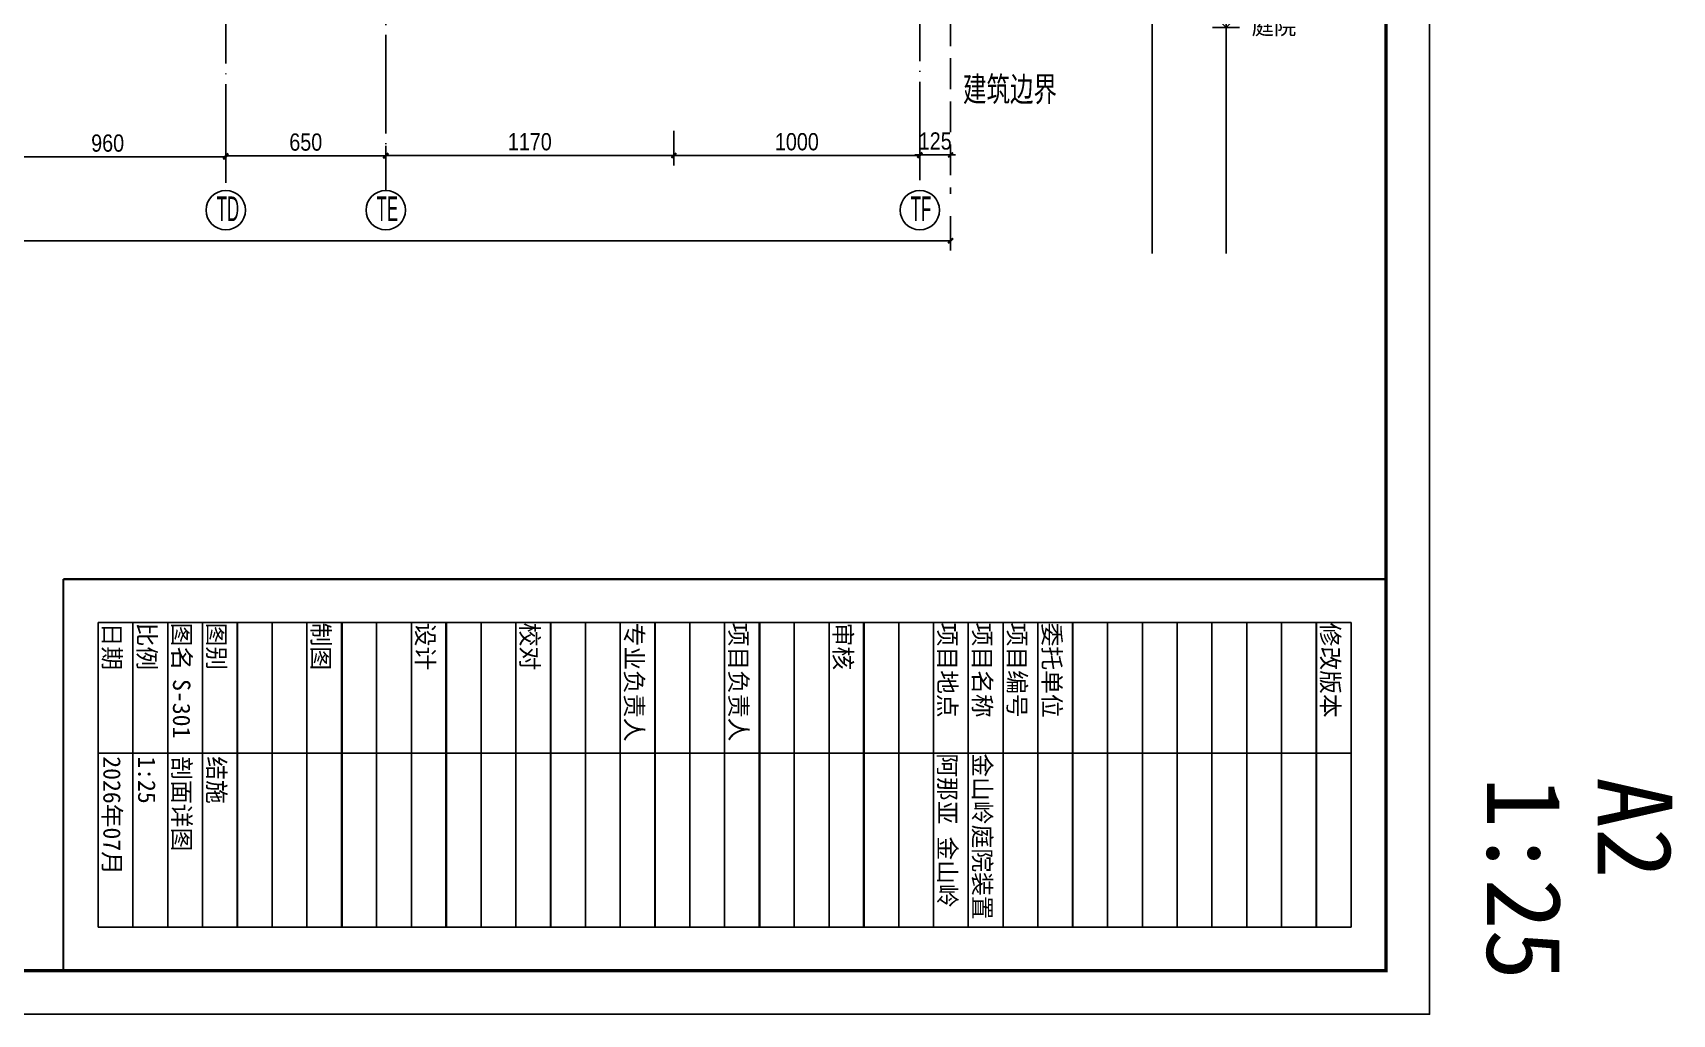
# Model space of a CAD drawing. Extents: x -40040 to 35635, y -182662 to -38118.
# Drawn here: x 178 to 6839, y -148622 to -144637 of the extents above; entities that cross this region are included whole.
import ezdxf
from ezdxf.enums import TextEntityAlignment as Align

# ---------------------------------------------------------------- set-up
doc = ezdxf.new("R2010")
doc.units = 0
doc.header["$LTSCALE"] = 1000
doc.header["$MEASUREMENT"] = 0
doc.linetypes.add('DASH', pattern=[0.35, 0.25, -0.1])
doc.linetypes.add('DOTE', pattern=[2.42, 2, -0.2, 0.02, -0.2])
for name, color, linetype in [('A-ANNO-DIMS', 6, 'Continuous'), ('A-ANNO-NOTE', 4, 'Continuous'), ('AXIS', 3, 'Continuous'), ('CABR-TK', 4, 'Continuous'), ('GL', 131, 'Continuous'), ('核对', 2, 'Continuous')]:
    doc.layers.add(name, color=color, linetype=linetype)
doc.layers.add('A-ANNO-NPLT', color=250, linetype='Continuous', plot=False)
doc.styles.add('DIM_T3', font='ARIALN.TTF')
doc.styles.add('EN', font='ARIALN.TTF')
doc.styles.add('TBLK-A1$0$EN', font='')
doc.styles.add('黑体', font='', dxfattribs={"width": 0.7})
doc.styles.get('TBLK-A1$0$EN').set_extended_font_data('SimSun')
doc.styles.get('黑体').set_extended_font_data('SimHei')
doc.dimstyles.new('_TCH_ARCH&&20', dxfattribs={"dimtxt": 70, "dimasz": 20, "dimexe": 40, "dimexo": 40, "dimgap": 20, "dimtad": 1, "dimdec": 0, "dimzin": 0, "dimdsep": 46, "dimtxsty": 'DIM_T3', "dimblk": 'ARCHTICK', "dimcen": 0.09, "dimclrd": 6, "dimclre": 6, "dimclrt": 6, "dimazin": 2, "dimtfac": 1, "dimtdec": 0, "dimtix": 1, "dimtmove": 2, "dimatfit": 3, "dimfxl": 100, "dimfxlon": 1, "dimtolj": 1, "dimtzin": 0, "dimarcsym": 0})

# ---------------------------------------------------------------- blocks, each defined once
blk = doc.blocks.new('alsidufhasdf')
at = {"layer": 'A-ANNO-NOTE'}
blk.add_line((-71369.3, -56095.3), (-70145.8, -56095.3), dxfattribs=at)
at = {"layer": 'A-ANNO-NOTE', "const_width": 12.5, "flags": 128}
blk.add_lwpolyline([(-69970.8, -65800.3), (-69970.8, -51475.3), (-80015.8, -51475.3), (-80015.8, -65800.3)], close=True, dxfattribs=at)
at = {"layer": 'A-ANNO-NOTE', "const_width": 8.75, "flags": 128}
blk.add_lwpolyline([(-71544.3, -56795.3), (-71544.3, -51475.3)], dxfattribs=at)
at = {"layer": 'A-ANNO-NOTE', "const_width": 8.75}
for points in [[(-71369.3, -51755.3), (-70145.8, -51755.3)], [(-71369.3, -52735.3), (-70145.8, -52735.3)], [(-71369.3, -53575.3), (-70145.8, -53575.3)], [(-71369.3, -53995.3), (-70145.8, -53995.3)], [(-71369.3, -54415.3), (-70145.8, -54415.3)], [(-71369.3, -54835.3), (-70145.8, -54835.3)], [(-71369.3, -55255.3), (-70145.8, -55255.3)], [(-71369.3, -55675.3), (-70145.8, -55675.3)], [(-71369.3, -56095.3), (-70145.8, -56095.3)], [(-71544.3, -56795.3), (-69970.8, -56795.3)]]:
    blk.add_lwpolyline(points, dxfattribs=at)
at = {"layer": 'A-ANNO-NPLT'}
for p, q in [((-70145.8, -51615.3), (-71369.3, -51615.3)), ((-70844.3, -51615.3), (-70844.3, -56655.3)), ((-71369.3, -51755.3), (-70145.8, -51755.3)), ((-71369.3, -51895.3), (-70145.8, -51895.3)), ((-71369.3, -52035.3), (-70145.8, -52035.3)), ((-71369.3, -52175.3), (-70145.8, -52175.3)), ((-71369.3, -52315.3), (-70145.8, -52315.3)), ((-71369.3, -52455.3), (-70145.8, -52455.3)), ((-71369.3, -52595.3), (-70145.8, -52595.3)), ((-71369.3, -52735.3), (-70145.8, -52735.3)), ((-71369.3, -52875.3), (-70145.8, -52875.3)), ((-71369.3, -53015.3), (-70145.8, -53015.3)), ((-71369.3, -53155.3), (-70145.8, -53155.3)), ((-71369.3, -53295.3), (-70145.8, -53295.3)), ((-71369.3, -53435.3), (-70145.8, -53435.3)), ((-71369.3, -53575.3), (-70145.8, -53575.3)), ((-71369.3, -53715.3), (-70145.8, -53715.3)), ((-71369.3, -53855.3), (-70145.8, -53855.3)), ((-71369.3, -53995.3), (-70145.8, -53995.3)), ((-71369.3, -54135.3), (-70145.8, -54135.3)), ((-71369.3, -54275.3), (-70145.8, -54275.3)), ((-71369.3, -54415.3), (-70145.8, -54415.3)), ((-71369.3, -54555.3), (-70145.8, -54555.3)), ((-71369.3, -54695.3), (-70145.8, -54695.3)), ((-71369.3, -54835.3), (-70145.8, -54835.3)), ((-71369.3, -54975.3), (-70145.8, -54975.3)), ((-71369.3, -55115.3), (-70145.8, -55115.3)), ((-71369.3, -55255.3), (-70145.8, -55255.3)), ((-71369.3, -55395.3), (-70145.8, -55395.3)), ((-71369.3, -55535.3), (-70145.8, -55535.3)), ((-71369.3, -55815.3), (-70145.8, -55815.3)), ((-71369.3, -55955.3), (-70145.8, -55955.3)), ((-71369.3, -55955.3), (-70145.8, -55955.3)), ((-71369.3, -56095.3), (-70145.8, -56095.3)), ((-71369.3, -56095.3), (-70145.8, -56095.3)), ((-71369.3, -56235.3), (-70145.8, -56235.3)), ((-71369.3, -56235.3), (-70145.8, -56235.3)), ((-71369.3, -56235.3), (-70145.8, -56235.3)), ((-71369.3, -56375.3), (-70145.8, -56375.3)), ((-71369.3, -56375.3), (-70145.8, -56375.3)), ((-71369.3, -56515.3), (-70145.8, -56515.3)), ((-71369.3, -56515.3), (-70145.8, -56515.3)), ((-71369.3, -56655.3), (-70145.8, -56655.3)), ((-71369.3, -56655.3), (-70145.8, -56655.3))]:
    blk.add_line(p, q, dxfattribs=at)
blk.add_lwpolyline([(-69795.8, -66000.3), (-69795.8, -51300.3), (-80190.8, -51300.3), (-80190.8, -66000.3)], close=True, dxfattribs=at)
for points in [[(-71369.3, -56655.3), (-71369.3, -51615.3)], [(-70145.8, -51615.3), (-70145.8, -56655.3)], [(-70145.8, -56795.3), (-71369.3, -56795.3)]]:
    blk.add_lwpolyline(points, dxfattribs=at)
at = {"layer": 'A-ANNO-NOTE', "style": 'TBLK-A1$0$EN'}
for s, p in [('修改版本', (-71369.3, -51755.3)), ('委托单位', (-71369.3, -52875.3)), ('项目编号', (-71369.3, -53015.3)), ('项目名称', (-71369.3, -53155.3)), ('金山岭庭院装置', (-70844.3, -53155.3)), ('项目地点', (-71369.3, -53295.3)), ('阿那亚 金山岭', (-70844.3, -53295.3)), ('审核', (-71369.3, -53715.3)), ('项目负责人', (-71369.3, -54135.3)), ('专业负责人', (-71369.3, -54555.3)), ('校对', (-71369.3, -54975.3)), ('设计', (-71369.3, -55395.3)), ('制图', (-71369.3, -55815.3)), ('图别', (-71369.3, -56235.3)), ('图名', (-71369.3, -56375.3)), ('比例', (-71369.3, -56515.3)), ('1:25', (-70832.2, -56515.3)), ('日期', (-71369.3, -56655.3)), ('2026年07月', (-70832.2, -56655.3))]:
    blk.add_text(s, height=70, dxfattribs=at).set_placement(p, align=Align.BOTTOM_LEFT)
at = {"layer": 'A-ANNO-NOTE', "char_height": 300, "attachment_point": 1, "style": 'DIM_T3'}
for s, insert in [('{\\fSimSun|b0|i0|c134|p2;A2}', (-70748.7, -50324.1)), ('{\\fSimSun|b0|i0|c134|p2;1:25}', (-70748.7, -50769))]:
    blk.add_mtext_dynamic_manual_height_columns(s, width=5992.162, gutter_width=1500, heights=[0], dxfattribs=dict(at, insert=insert))
blk = doc.blocks.new('TAG-PLAN-ELEV')
blk.add_line((-1.66, 0), (9.6, 0))
for points in [[(-1.66, 0), (0, -1.66), (1.66, 0)], [(1.66, -1.66), (-1.66, -1.66)]]:
    blk.add_lwpolyline(points)
at = {"style": 'EN'}
for tag, p in [('LEVEL', (2.45, 0.65)), ('NAME', (2.45, -2.51))]:
    blk.add_attdef(tag, p, '', height=2, dxfattribs=at)
blk = doc.blocks.new('_ArchTick')
at = {"color": 0, "linetype": 'ByBlock', "const_width": 0.4}
blk.add_lwpolyline([(-0.5, -0.5), (0.5, 0.5)], dxfattribs=at)
blk = doc.blocks.new('*D469')
at = {"layer": 'Defpoints', "color": 0, "transparency": 16777216}
for p in [(1.9, -145141), (961.9, -145137), (961.9, -145141)]:
    blk.add_point(p, dxfattribs=at)
at = {"layer": '核对', "color": 6, "lineweight": -2, "transparency": 16777216}
for p, q in [((1.9, -145141), (1.9, -145101)), ((1.9, -145141), (961.9, -145141)), ((961.9, -145141), (961.9, -145181))]:
    blk.add_line(p, q, dxfattribs=at)
at = {"layer": '核对', "color": 6, "lineweight": -2, "transparency": 16777216, "xscale": 20, "yscale": 20, "zscale": 20, "rotation": 180}
blk.add_blockref('_ArchTick', (1.9, -145141), dxfattribs=at)
at = {"layer": '核对', "color": 6, "lineweight": -2, "transparency": 16777216, "xscale": 20, "yscale": 20, "zscale": 20}
blk.add_blockref('_ArchTick', (961.9, -145141), dxfattribs=at)
at = {"layer": '核对', "color": 6, "transparency": 16777216, "insert": (481.9, -145085.3), "char_height": 70, "attachment_point": 5, "style": 'DIM_T3'}
blk.add_mtext('\\A1;960', dxfattribs=at)
blk = doc.blocks.new('*D470')
at = {"layer": 'Defpoints', "color": 0, "transparency": 16777216}
for p in [(961.9, -145137), (1611.9, -145135.5), (1611.9, -145137)]:
    blk.add_point(p, dxfattribs=at)
at = {"layer": '核对', "color": 6, "lineweight": -2, "transparency": 16777216}
for p, q in [((961.9, -145137), (961.9, -145097)), ((961.9, -145137), (1611.9, -145137)), ((1611.9, -145137), (1611.9, -145177))]:
    blk.add_line(p, q, dxfattribs=at)
at = {"layer": '核对', "color": 6, "lineweight": -2, "transparency": 16777216, "xscale": 20, "yscale": 20, "zscale": 20, "rotation": 180}
blk.add_blockref('_ArchTick', (961.9, -145137), dxfattribs=at)
at = {"layer": '核对', "color": 6, "lineweight": -2, "transparency": 16777216, "xscale": 20, "yscale": 20, "zscale": 20}
blk.add_blockref('_ArchTick', (1611.9, -145137), dxfattribs=at)
at = {"layer": '核对', "color": 6, "transparency": 16777216, "insert": (1286.9, -145081.2), "char_height": 70, "attachment_point": 5, "style": 'DIM_T3'}
blk.add_mtext('\\A1;650', dxfattribs=at)
blk = doc.blocks.new('*D471')
at = {"layer": 'Defpoints', "color": 0, "transparency": 16777216}
for p in [(1611.9, -145135.5), (2782.4, -145119.5), (2782.4, -145135.5)]:
    blk.add_point(p, dxfattribs=at)
at = {"layer": '核对', "color": 6, "lineweight": -2, "transparency": 16777216}
for p, q in [((1611.9, -145135.5), (1611.9, -145095.5)), ((1611.9, -145135.5), (2782.4, -145135.5)), ((2782.4, -145135.5), (2782.4, -145175.5))]:
    blk.add_line(p, q, dxfattribs=at)
at = {"layer": '核对', "color": 6, "lineweight": -2, "transparency": 16777216, "xscale": 20, "yscale": 20, "zscale": 20, "rotation": 180}
blk.add_blockref('_ArchTick', (1611.9, -145135.5), dxfattribs=at)
at = {"layer": '核对', "color": 6, "lineweight": -2, "transparency": 16777216, "xscale": 20, "yscale": 20, "zscale": 20}
blk.add_blockref('_ArchTick', (2782.4, -145135.5), dxfattribs=at)
at = {"layer": '核对', "color": 6, "transparency": 16777216, "insert": (2197.2, -145079.8), "char_height": 70, "attachment_point": 5, "style": 'DIM_T3'}
blk.add_mtext('\\A1;1170', dxfattribs=at)
blk = doc.blocks.new('*D472')
at = {"layer": 'Defpoints', "color": 0, "transparency": 16777216}
for p in [(3781.9, -145132.6), (3906.9, -145132.6), (3906.9, -145174.9)]:
    blk.add_point(p, dxfattribs=at)
at = {"layer": '核对', "color": 6, "lineweight": -2, "transparency": 16777216}
for p, q in [((3781.9, -145132.6), (3761.9, -145132.6)), ((3781.9, -145132.6), (3781.9, -145092.6)), ((3781.9, -145132.6), (3906.9, -145132.6)), ((3906.9, -145134.9), (3906.9, -145092.6)), ((3906.9, -145132.6), (3926.9, -145132.6))]:
    blk.add_line(p, q, dxfattribs=at)
at = {"layer": '核对', "color": 6, "lineweight": -2, "transparency": 16777216, "xscale": 20, "yscale": 20, "zscale": 20}
blk.add_blockref('_ArchTick', (3781.9, -145132.6), dxfattribs=at)
at = {"layer": '核对', "color": 6, "lineweight": -2, "transparency": 16777216, "xscale": 20, "yscale": 20, "zscale": 20, "rotation": 180}
blk.add_blockref('_ArchTick', (3906.9, -145132.6), dxfattribs=at)
at = {"layer": '核对', "color": 6, "transparency": 16777216, "insert": (3844.4, -145076.8), "char_height": 70, "attachment_point": 5, "style": 'DIM_T3'}
blk.add_mtext('\\A1;125', dxfattribs=at)
blk = doc.blocks.new('*D473')
at = {"layer": 'Defpoints', "color": 0, "transparency": 16777216}
for p in [(2782.4, -144645.7), (3781.9, -144645.7), (3781.9, -145135.5)]:
    blk.add_point(p, dxfattribs=at)
at = {"layer": '核对', "color": 6, "lineweight": -2, "transparency": 16777216}
for p, q in [((2782.4, -145035.5), (2782.4, -145175.5)), ((3781.9, -145035.5), (3781.9, -145175.5)), ((2782.4, -145135.5), (3781.9, -145135.5))]:
    blk.add_line(p, q, dxfattribs=at)
at = {"layer": '核对', "color": 6, "lineweight": -2, "transparency": 16777216, "xscale": 20, "yscale": 20, "zscale": 20, "rotation": 180}
blk.add_blockref('_ArchTick', (2782.4, -145135.5), dxfattribs=at)
at = {"layer": '核对', "color": 6, "lineweight": -2, "transparency": 16777216, "xscale": 20, "yscale": 20, "zscale": 20}
blk.add_blockref('_ArchTick', (3781.9, -145135.5), dxfattribs=at)
at = {"layer": '核对', "color": 6, "transparency": 16777216, "insert": (3282.2, -145079.8), "char_height": 70, "attachment_point": 5, "style": 'DIM_T3'}
blk.add_mtext('\\A1;1000', dxfattribs=at)
blk = doc.blocks.new('*D474')
at = {"layer": 'Defpoints', "color": 0, "transparency": 16777216}
for p in [(-6693.1, -144465.7), (3906.9, -144465.7), (3906.9, -145481.3)]:
    blk.add_point(p, dxfattribs=at)
at = {"layer": '核对', "color": 6, "lineweight": -2, "transparency": 16777216}
for p, q in [((-6693.1, -145381.3), (-6693.1, -145521.3)), ((3906.9, -145381.3), (3906.9, -145521.3)), ((-6693.1, -145481.3), (3906.9, -145481.3))]:
    blk.add_line(p, q, dxfattribs=at)
at = {"layer": '核对', "color": 6, "lineweight": -2, "transparency": 16777216, "xscale": 20, "yscale": 20, "zscale": 20, "rotation": 180}
blk.add_blockref('_ArchTick', (-6693.1, -145481.3), dxfattribs=at)
at = {"layer": '核对', "color": 6, "lineweight": -2, "transparency": 16777216, "xscale": 20, "yscale": 20, "zscale": 20}
blk.add_blockref('_ArchTick', (3906.9, -145481.3), dxfattribs=at)
at = {"layer": '核对', "color": 6, "transparency": 16777216, "insert": (-1393.1, -145425.5), "char_height": 70, "attachment_point": 5, "style": 'DIM_T3'}
blk.add_mtext('\\A1;10600', dxfattribs=at)

msp = doc.modelspace()

# ---------------------------------------------------------------- linework, layer by layer
at = {"layer": 'A-ANNO-DIMS', "linetype": 'DASH', "ltscale": 0.5}
msp.add_line((3906.9, -144565.7), (3906.9, -145291.4), dxfattribs=at)
at = {"layer": 'A-ANNO-NPLT'}
for p, q in [((4726.1, -140235.4), (4726.1, -145532.9)), ((5026.1, -140235.4), (5026.1, -145532.9))]:
    msp.add_line(p, q, dxfattribs=at)
at = {"layer": 'AXIS', "color": 2, "linetype": 'DOTE', "ltscale": 0.2}
for p, q in [((3781.9, -141448), (3781.9, -145277.2)), ((1611.9, -142225.7), (1611.9, -145277.2)), ((961.9, -142425.7), (961.9, -145277.2))]:
    msp.add_line(p, q, dxfattribs=at)
at = {"layer": 'GL', "color": 3}
for centre in [(961.9, -145357.2), (1611.9, -145357.2), (3781.9, -145357.2)]:
    msp.add_circle(centre, 80, dxfattribs=at)

# ---------------------------------------------------------------- block references
at = {"layer": 'A-ANNO-NOTE'}
ref = msp.add_blockref('TAG-PLAN-ELEV', (5026.1, -144560.3), dxfattribs=dict(at, xscale=33.33333333279503, yscale=33.33333333279503, zscale=33.33333333279503))
ref.add_attrib('LEVEL', '%%P0.000', (5129.4, -144538.8), dxfattribs={"layer": '0', "height": 66.67, "style": 'EN'})
ref.add_attrib('NAME', '庭院', (5129.8, -144644), dxfattribs={"layer": '0', "height": 66.67, "style": 'EN'})
at = {"layer": 'CABR-TK', "xscale": 1.010204081632657, "yscale": 1.010204081632657, "zscale": 1.010204081632657, "rotation": 270}
msp.add_blockref('alsidufhasdf', (57676.6, -219129.5), dxfattribs=at)

# ---------------------------------------------------------------- texts
at = {"layer": 'A-ANNO-NOTE', "style": '黑体', "width": 0.7}
msp.add_text('建筑边界', height=100, dxfattribs=at).set_placement((3957.2, -144915.9))
at = {"layer": 'A-ANNO-NOTE', "style": 'TBLK-A1$0$EN'}
for s, p in [('S-301', (726.1, -147261.2)), ('剖面详图', (726.1, -147574.6)), ('结施', (867.5, -147574.6))]:
    msp.add_text(s, height=70.71, rotation=270, dxfattribs=at).set_placement(p, align=Align.BOTTOM_LEFT)
at = {"layer": 'GL', "color": 3, "style": 'DIM_T3', "width": 0.6}
for s, p in [('TD', (924.5, -145401.6)), ('TE', (1574.5, -145401.6)), ('TF', (3744.5, -145401.6))]:
    msp.add_text(s, height=100, dxfattribs=at).set_placement(p)

# ---------------------------------------------------------------- dimensions: what is measured, and where the dimension line sits
at = {"layer": '核对'}
for base, p1, p2, picture, middle in [((3906.9, -145481.3), (-6693.1, -144465.7), (3906.9, -144465.7), '*D474', (-1393.1, -145425.5)), ((3781.9085, -145135.5465), (2782.3925, -144645.7405), (3781.9085, -144645.7405), '*D473', (3282.1505, -145079.8064)), ((961.9, -145141), (1.9, -145141), (961.9, -145137), '*D469', (481.9, -145085.3)), ((1611.9, -145137), (961.9, -145137), (1611.9, -145135.5), '*D470', (1286.9, -145081.2)), ((2782.3925, -145135.5465), (1611.9085, -145135.5465), (2782.3925, -145119.5265), '*D471', (2197.1505, -145079.8064)), ((3906.9, -145132.6), (3781.9, -145132.6), (3906.9, -145174.9), '*D472', (3844.4, -145076.8))]:
    dim = msp.add_linear_dim(base=base, p1=p1, p2=p2, dimstyle='_TCH_ARCH&&20', dxfattribs=at)
    dim.commit()
    dim.dimension.update_dxf_attribs({"geometry": picture, "text_midpoint": middle})

doc.saveas('drawing.dxf')
